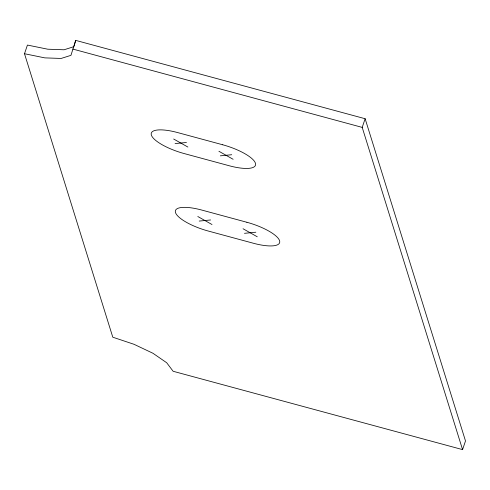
<?xml version="1.0" encoding="UTF-8"?>
<svg xmlns="http://www.w3.org/2000/svg" width="490" height="490" viewBox="0 0 490 490"><rect width="100%" height="100%" fill="white"/><g stroke="black" fill="none" stroke-linecap="round" stroke-linejoin="round"><path stroke-width="0.73" d="M24.5 53.722L112.792 337.206L134.033 344.305L152.96 353.272L166.686 362.741L173.129 371.273L462.566 449.618L465.5 440.951L365.136 118.727L75.705 40.382L70.946 55.346L61.134 58.445L44.823 57.875L24.5 53.722L27.434 45.062L47.757 49.208L64.061 49.778L73.88 46.679M74.082 45.98L75.705 40.382M462.566 449.618L362.208 127.394L365.136 118.727M175.083 143.582L186.463 142.48M220.335 155.832L231.715 154.73M199.222 221.07L210.596 219.967M244.473 233.32L255.847 232.217M72.771 49.049L362.208 127.394M218.914 151.263L233.136 159.293M173.662 139.019L187.884 147.049M243.052 228.75L257.268 236.786M197.795 216.507L212.017 224.536M222.76 144.789L177.503 132.539A31.091 9.09 18.7 0 0 151.361 135.069A31.091 9.09 18.7 0 0 184.044 153.523L229.296 165.773A31.091 9.09 18.7 0 0 255.437 163.244A31.091 9.09 18.7 0 0 222.76 144.789M246.893 222.276L201.641 210.026A31.091 9.09 18.7 0 0 175.494 212.556A31.091 9.09 18.7 0 0 208.177 231.011L253.428 243.261A31.091 9.09 18.7 0 0 279.576 240.731A31.091 9.09 18.7 0 0 246.893 222.276"/></g></svg>
